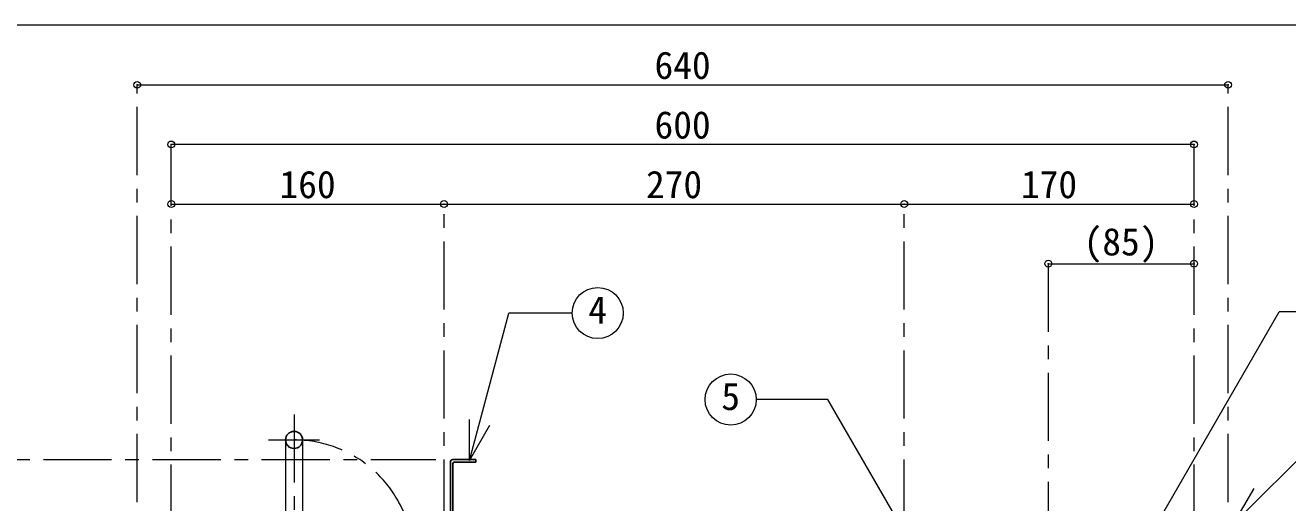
# Model space of a CAD drawing. Units: millimetres at full size, sheet at 1:8. Extents: x -1695 to 1545, y -1111 to 1137.
# Drawn here: x -1286 to -545, y -152 to 128 of the extents above; entities that cross this region are included whole.
import ezdxf
from ezdxf.enums import TextEntityAlignment as Align

# ---------------------------------------------------------------- set-up
doc = ezdxf.new("R2010")
doc.units = ezdxf.units.MM
doc.header["$LTSCALE"] = 8
doc.header["$PDMODE"] = 32
doc.header["$PDSIZE"] = 4
doc.linetypes.add('CHAIN1', pattern=[8, 5, -1, 1, -1])
doc.layers.add('0-0_ﾚｲﾔ1', color=4, linetype='Continuous', lineweight=9)
doc.styles.add('ＭＳ ゴシック', font='')
doc.styles.get('ＭＳ ゴシック').set_extended_font_data('MS Gothic')

msp = doc.modelspace()

# ---------------------------------------------------------------- linework, layer by layer
at = {"layer": '0-0_ﾚｲﾔ1'}
for p, q in [((-465.137, 128.091), (-1335.137, 128.091)), ((-1220.137, 93.091), (-580.137, 93.091)), ((-600.137, 58.091), (-1200.137, 58.091)), ((-1200.137, 23.091), (-1040.137, 23.091)), ((-1040.137, 23.091), (-770.137, 23.091)), ((-770.137, 23.091), (-600.137, 23.091)), ((-685.637, -11.909), (-600.137, -11.909))]:
    msp.add_line(p, q, dxfattribs=at)
at = {"layer": '0-0_ﾚｲﾔ1', "linetype": 'CHAIN1'}
for p, q in [((-1220.137, -151.909), (-1220.137, 93.091)), ((-580.137, -151.909), (-580.137, 93.091)), ((-1200.137, -169.909), (-1200.137, 58.091)), ((-600.137, -169.909), (-600.137, 58.091)), ((-1040.137, -166.909), (-1040.137, 23.091)), ((-770.137, -166.909), (-770.137, 23.091)), ((-685.637, -11.909), (-685.637, -448.372)), ((-1128.137, -100.409), (-1128.137, -200.409)), ((-1143.137, -115.409), (-1113.137, -115.409)), ((-1595.137, -126.909), (-1044.887, -126.909))]:
    msp.add_line(p, q, dxfattribs=at)
at = {"layer": '0-0_ﾚｲﾔ1', "color": 7, "lineweight": 18}
for p, q in [((-1025.263, -127.438), (-1002.072, -40.889)), ((-964.971, -40.889), (-1002.072, -40.889)), ((-681.642, -267.906), (-550.165, -40.182)), ((-514.507, -40.182), (-550.165, -40.182)), ((-576.893, -164.681), (-483.905, -71.693)), ((-1025.263, -127.438), (-1025.263, -103.438)), ((-1025.263, -127.438), (-1013.263, -106.653)), ((-1133.137, -115.409), (-1133.137, -185.409)), ((-1123.137, -115.409), (-1123.137, -185.409)), ((-576.893, -164.681), (-564.893, -143.897))]:
    msp.add_line(p, q, dxfattribs=at)
at = {"layer": '0-0_ﾚｲﾔ1', "color": 5, "lineweight": 25}
for p, q in [((-1036.387, -128.409), (-1036.387, -526.909)), ((-1034.887, -126.909), (-1021.387, -126.909)), ((-1034.887, -129.159), (-1034.887, -526.909)), ((-1034.137, -128.409), (-1021.387, -128.409)), ((-1021.387, -126.909), (-1021.387, -128.409))]:
    msp.add_line(p, q, dxfattribs=at)
at = {"layer": '0-0_ﾚｲﾔ1', "color": 7, "lineweight": 18}
msp.add_lwpolyline([(-765.613, -177.012), (-814.875, -91.687), (-856.96, -91.687)], dxfattribs=at)
for centre in [(-949.971, -40.889), (-871.96, -91.687)]:
    msp.add_circle(centre, 15, dxfattribs=at)
at = {"layer": '0-0_ﾚｲﾔ1', "color": 5, "lineweight": 25}
msp.add_circle((-1128.137, -115.409), 5, dxfattribs=at)
at = {"layer": '0-0_ﾚｲﾔ1', "linetype": 'CHAIN1'}
msp.add_arc((-1128.137, -185.409), 70, 13.87872, 90, dxfattribs=at)
at = {"layer": '0-0_ﾚｲﾔ1', "color": 5, "lineweight": 25}
for centre, radius in [((-1034.887, -128.409), 1.5), ((-1034.137, -129.159), 0.75)]:
    msp.add_arc(centre, radius, 90, 180, dxfattribs=at)
at = {"layer": '0-0_ﾚｲﾔ1', "color": 1}
for p in [(-1220.137, 93.091), (-580.137, 93.091), (-1200.137, 58.091), (-600.137, 58.091), (-1200.137, 23.091), (-1040.137, 23.091), (-770.137, 23.091), (-600.137, 23.091), (-685.637, -11.909), (-600.137, -11.909)]:
    msp.add_point(p, dxfattribs=at)

# ---------------------------------------------------------------- texts
at = {"layer": '0-0_ﾚｲﾔ1', "color": 7, "style": 'ＭＳ ゴシック'}
for s, p in [('640', (-916.637, 91.716)), ('600', (-916.637, 56.716)), ('160', (-1136.637, 21.716)), ('270', (-921.637, 21.716)), ('170', (-701.637, 21.716)), ('(85)', (-664.887, -11.909)), ('4', (-955.471, -51.889)), ('5', (-877.46, -102.687))]:
    msp.add_text(s, height=16.13, dxfattribs=at).set_placement(p, align=Align.BOTTOM_LEFT)

doc.saveas('drawing.dxf')
